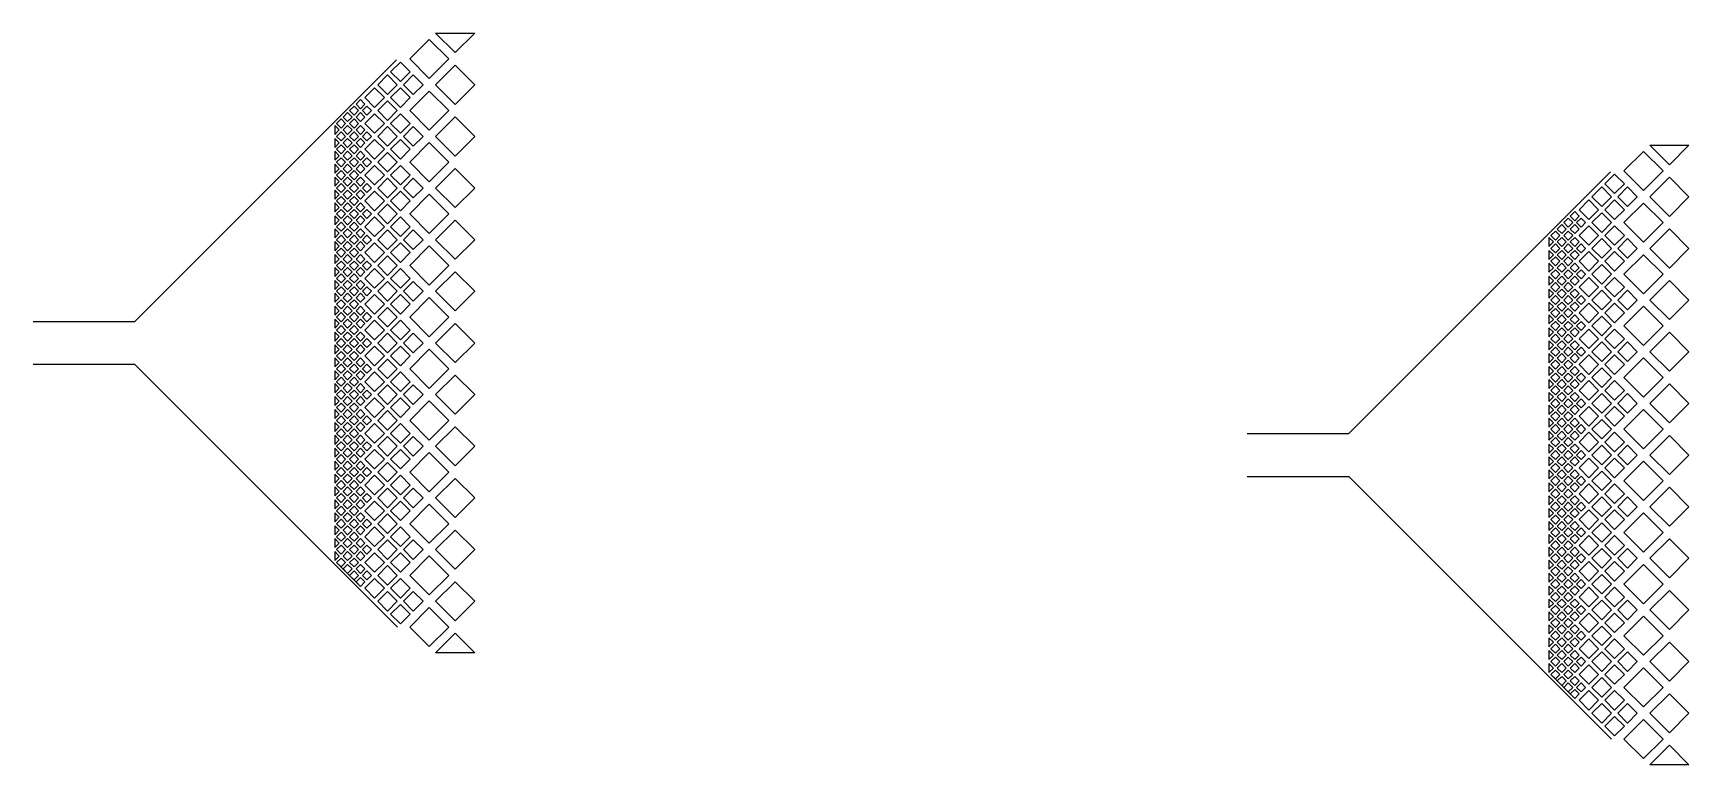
# Model space of a CAD drawing. Header units: inches. Extents: x -17.1 to 32.2, y -20.8 to 20.8.
# Drawn here: x 29.458 to 32.152, y -17.692 to -16.502 of the extents above; entities that cross this region are included whole.
import ezdxf

# ---------------------------------------------------------------- set-up
doc = ezdxf.new("R2010")
doc.units = ezdxf.units.IN
doc.header["$MEASUREMENT"] = 0

msp = doc.modelspace()

# ---------------------------------------------------------------- linework, layer by layer
for p, q in [((29.9908, -17.4021), (29.952, -17.3633)), ((31.9666, -17.5843), (31.9277, -17.5455))]:
    msp.add_line(p, q)
for points in [[(30.1028, -16.576), (30.071, -16.5442), (30.1028, -16.5124), (30.1346, -16.5442)], [(30.1766, -16.5022), (30.1448, -16.534), (30.113, -16.5022)], [(30.0716, -16.5652), (30.0557, -16.5811), (30.0398, -16.5652), (30.0557, -16.5493)], [(30.113, -16.5862), (30.1448, -16.5544), (30.1766, -16.5862), (30.1448, -16.6181)], [(30.0296, -16.6072), (30.0137, -16.6231), (29.9978, -16.6072), (30.0137, -16.5913)], [(30.0347, -16.6021), (30.0188, -16.5862), (30.0347, -16.5703), (30.0506, -16.5862)], [(30.0557, -16.5913), (30.0716, -16.6072), (30.0557, -16.6231), (30.0398, -16.6072)], [(30.0926, -16.5862), (30.0767, -16.6021), (30.0608, -16.5862), (30.0767, -16.5703)], [(30.071, -16.6282), (30.1028, -16.5964), (30.1346, -16.6282), (30.1028, -16.6601)], [(29.9803, -16.6209), (29.973, -16.6282), (29.9803, -16.6356), (29.9876, -16.6282)], [(29.9908, -16.6251), (29.9981, -16.6177), (29.9908, -16.6104), (29.9835, -16.6177)], [(30.0086, -16.6282), (30.0013, -16.6209), (29.994, -16.6282), (30.0013, -16.6356)], [(30.0506, -16.6282), (30.0347, -16.6441), (30.0188, -16.6282), (30.0347, -16.6123)], [(29.9593, -16.6419), (29.952, -16.6492), (29.9593, -16.6566), (29.9666, -16.6492)], [(29.9698, -16.6314), (29.9625, -16.6387), (29.9698, -16.6461), (29.9771, -16.6387)], [(29.9803, -16.6419), (29.973, -16.6492), (29.9803, -16.6566), (29.9876, -16.6492)], [(29.9835, -16.6387), (29.9908, -16.6461), (29.9981, -16.6387), (29.9908, -16.6314)], [(30.0137, -16.6333), (30.0296, -16.6492), (30.0137, -16.6651), (29.9978, -16.6492)], [(30.0557, -16.6333), (30.0716, -16.6492), (30.0557, -16.6651), (30.0398, -16.6492)], [(30.1448, -16.6384), (30.1766, -16.6702), (30.1448, -16.7021), (30.113, -16.6702)], [(29.9561, -16.6597), (29.9488, -16.6524), (29.9488, -16.6671)], [(29.9561, -16.6807), (29.9488, -16.6734), (29.9488, -16.6881)], [(29.9593, -16.6629), (29.952, -16.6702), (29.9593, -16.6776), (29.9666, -16.6702)], [(29.9698, -16.6524), (29.9625, -16.6597), (29.9698, -16.6671), (29.9771, -16.6597)], [(29.9698, -16.6734), (29.9625, -16.6807), (29.9698, -16.6881), (29.9771, -16.6807)], [(29.9803, -16.6629), (29.973, -16.6702), (29.9803, -16.6776), (29.9876, -16.6702)], [(29.9908, -16.6671), (29.9981, -16.6597), (29.9908, -16.6524), (29.9835, -16.6597)], [(29.9835, -16.6807), (29.9908, -16.6881), (29.9981, -16.6807), (29.9908, -16.6734)], [(30.0086, -16.6702), (30.0013, -16.6629), (29.994, -16.6702), (30.0013, -16.6776)], [(30.0137, -16.6753), (30.0296, -16.6912), (30.0137, -16.7071), (29.9978, -16.6912)], [(30.0506, -16.6702), (30.0347, -16.6861), (30.0188, -16.6702), (30.0347, -16.6543)], [(30.0557, -16.6753), (30.0716, -16.6912), (30.0557, -16.7071), (30.0398, -16.6912)], [(30.0926, -16.6702), (30.0767, -16.6861), (30.0608, -16.6702), (30.0767, -16.6543)], [(29.9561, -16.7017), (29.9488, -16.6944), (29.9488, -16.7091)], [(29.9593, -16.6839), (29.952, -16.6912), (29.9593, -16.6986), (29.9666, -16.6912)], [(29.9698, -16.6944), (29.9625, -16.7017), (29.9698, -16.7091), (29.9771, -16.7017)], [(29.9803, -16.6839), (29.973, -16.6912), (29.9803, -16.6986), (29.9876, -16.6912)], [(29.9908, -16.7091), (29.9981, -16.7017), (29.9908, -16.6944), (29.9835, -16.7017)], [(30.0506, -16.7122), (30.0347, -16.7281), (30.0188, -16.7122), (30.0347, -16.6963)], [(30.1028, -16.7441), (30.071, -16.7122), (30.1028, -16.6804), (30.1346, -16.7122)], [(32.0786, -16.7583), (32.0467, -16.7264), (32.0786, -16.6946), (32.1104, -16.7264)], [(32.1524, -16.6844), (32.1206, -16.7163), (32.0887, -16.6844)], [(29.9561, -16.7227), (29.9488, -16.7154), (29.9488, -16.7301)], [(29.9593, -16.7049), (29.952, -16.7122), (29.9593, -16.7196), (29.9666, -16.7122)], [(29.9593, -16.7259), (29.952, -16.7332), (29.9593, -16.7406), (29.9666, -16.7332)], [(29.9698, -16.7154), (29.9625, -16.7227), (29.9698, -16.7301), (29.9771, -16.7227)], [(29.9803, -16.7049), (29.973, -16.7122), (29.9803, -16.7196), (29.9876, -16.7122)], [(29.9803, -16.7259), (29.973, -16.7332), (29.9803, -16.7406), (29.9876, -16.7332)], [(29.9835, -16.7227), (29.9908, -16.7301), (29.9981, -16.7227), (29.9908, -16.7154)], [(30.0086, -16.7122), (30.0013, -16.7049), (29.994, -16.7122), (30.0013, -16.7196)], [(30.0137, -16.7173), (30.0296, -16.7332), (30.0137, -16.7491), (29.9978, -16.7332)], [(30.0557, -16.7173), (30.0716, -16.7332), (30.0557, -16.7491), (30.0398, -16.7332)], [(30.1448, -16.7224), (30.1766, -16.7542), (30.1448, -16.7861), (30.113, -16.7542)], [(32.0474, -16.7474), (32.0315, -16.7633), (32.0156, -16.7474), (32.0315, -16.7315)], [(29.9561, -16.7437), (29.9488, -16.7364), (29.9488, -16.7511)], [(29.9561, -16.7647), (29.9488, -16.7574), (29.9488, -16.7721)], [(29.9593, -16.7469), (29.952, -16.7542), (29.9593, -16.7616), (29.9666, -16.7542)], [(29.9698, -16.7364), (29.9625, -16.7437), (29.9698, -16.7511), (29.9771, -16.7437)], [(29.9698, -16.7574), (29.9625, -16.7647), (29.9698, -16.7721), (29.9771, -16.7647)], [(29.9803, -16.7469), (29.973, -16.7542), (29.9803, -16.7616), (29.9876, -16.7542)], [(29.9908, -16.7511), (29.9981, -16.7437), (29.9908, -16.7364), (29.9835, -16.7437)], [(29.9835, -16.7647), (29.9908, -16.7721), (29.9981, -16.7647), (29.9908, -16.7574)], [(30.0086, -16.7542), (30.0013, -16.7469), (29.994, -16.7542), (30.0013, -16.7616)], [(30.0506, -16.7542), (30.0347, -16.7702), (30.0188, -16.7542), (30.0347, -16.7383)], [(30.0926, -16.7542), (30.0767, -16.7702), (30.0608, -16.7542), (30.0767, -16.7383)], [(32.0105, -16.7843), (31.9946, -16.7684), (32.0105, -16.7525), (32.0264, -16.7684)], [(32.0684, -16.7684), (32.0525, -16.7843), (32.0366, -16.7684), (32.0525, -16.7525)], [(32.0887, -16.7684), (32.1206, -16.7366), (32.1524, -16.7684), (32.1206, -16.8003)], [(29.9561, -16.7857), (29.9488, -16.7784), (29.9488, -16.7931)], [(29.9593, -16.7679), (29.952, -16.7752), (29.9593, -16.7826), (29.9666, -16.7752)], [(29.9698, -16.7784), (29.9625, -16.7857), (29.9698, -16.7931), (29.9771, -16.7857)], [(29.9803, -16.7679), (29.973, -16.7752), (29.9803, -16.7826), (29.9876, -16.7752)], [(29.9908, -16.7931), (29.9981, -16.7857), (29.9908, -16.7784), (29.9835, -16.7857)], [(30.0137, -16.7593), (30.0296, -16.7752), (30.0137, -16.7912), (29.9978, -16.7752)], [(30.0506, -16.7962), (30.0347, -16.8122), (30.0188, -16.7962), (30.0347, -16.7803)], [(30.0557, -16.7593), (30.0716, -16.7752), (30.0557, -16.7912), (30.0398, -16.7752)], [(30.1028, -16.8281), (30.071, -16.7962), (30.1028, -16.7644), (30.1346, -16.7962)], [(32.0054, -16.7894), (31.9895, -16.8053), (31.9736, -16.7894), (31.9895, -16.7735)], [(32.0315, -16.7735), (32.0474, -16.7894), (32.0315, -16.8053), (32.0156, -16.7894)], [(32.0467, -16.8104), (32.0786, -16.7786), (32.1104, -16.8104), (32.0786, -16.8423)], [(29.9561, -16.8067), (29.9488, -16.7994), (29.9488, -16.8141)], [(29.9593, -16.7889), (29.952, -16.7962), (29.9593, -16.8036), (29.9666, -16.7962)], [(29.9593, -16.8099), (29.952, -16.8172), (29.9593, -16.8246), (29.9666, -16.8172)], [(29.9698, -16.7994), (29.9625, -16.8067), (29.9698, -16.8141), (29.9771, -16.8067)], [(29.9803, -16.7889), (29.973, -16.7962), (29.9803, -16.8036), (29.9876, -16.7962)], [(29.9803, -16.8099), (29.973, -16.8172), (29.9803, -16.8246), (29.9876, -16.8172)], [(29.9835, -16.8067), (29.9908, -16.8141), (29.9981, -16.8067), (29.9908, -16.7994)], [(30.0086, -16.7962), (30.0013, -16.7889), (29.994, -16.7962), (30.0013, -16.8036)], [(30.0137, -16.8013), (30.0296, -16.8172), (30.0137, -16.8332), (29.9978, -16.8172)], [(30.0557, -16.8013), (30.0716, -16.8172), (30.0557, -16.8332), (30.0398, -16.8172)], [(30.113, -16.8382), (30.1448, -16.8064), (30.1766, -16.8382), (30.1448, -16.8701)], [(31.9561, -16.8031), (31.9487, -16.8104), (31.9561, -16.8178), (31.9634, -16.8104)], [(31.9666, -16.8073), (31.9739, -16.7999), (31.9666, -16.7926), (31.9592, -16.7999)], [(31.9844, -16.8104), (31.9771, -16.8031), (31.9697, -16.8104), (31.9771, -16.8178)], [(32.0264, -16.8104), (32.0105, -16.8263), (31.9946, -16.8104), (32.0105, -16.7945)], [(29.9561, -16.8277), (29.9488, -16.8204), (29.9488, -16.8351)], [(29.9593, -16.8309), (29.952, -16.8382), (29.9593, -16.8456), (29.9666, -16.8382)], [(29.9698, -16.8204), (29.9625, -16.8277), (29.9698, -16.8351), (29.9771, -16.8277)], [(29.9803, -16.8309), (29.973, -16.8382), (29.9803, -16.8456), (29.9876, -16.8382)], [(29.9908, -16.8351), (29.9981, -16.8277), (29.9908, -16.8204), (29.9835, -16.8277)], [(30.0086, -16.8382), (30.0013, -16.8309), (29.994, -16.8382), (30.0013, -16.8456)], [(30.0506, -16.8382), (30.0347, -16.8542), (30.0188, -16.8382), (30.0347, -16.8223)], [(30.0926, -16.8382), (30.0767, -16.8542), (30.0608, -16.8382), (30.0767, -16.8223)], [(31.9319, -16.8419), (31.9246, -16.8346), (31.9246, -16.8493)], [(31.9351, -16.8241), (31.9277, -16.8314), (31.9351, -16.8388), (31.9424, -16.8314)], [(31.9456, -16.8136), (31.9382, -16.8209), (31.9456, -16.8283), (31.9529, -16.8209)], [(31.9456, -16.8346), (31.9382, -16.8419), (31.9456, -16.8493), (31.9529, -16.8419)], [(31.9561, -16.8241), (31.9487, -16.8314), (31.9561, -16.8388), (31.9634, -16.8314)], [(31.9592, -16.8209), (31.9666, -16.8283), (31.9739, -16.8209), (31.9666, -16.8136)], [(31.9666, -16.8493), (31.9739, -16.8419), (31.9666, -16.8346), (31.9592, -16.8419)], [(31.9895, -16.8155), (32.0054, -16.8314), (31.9895, -16.8474), (31.9736, -16.8314)], [(32.0264, -16.8524), (32.0105, -16.8684), (31.9946, -16.8524), (32.0105, -16.8365)], [(32.0315, -16.8155), (32.0474, -16.8314), (32.0315, -16.8474), (32.0156, -16.8314)], [(32.0684, -16.8524), (32.0525, -16.8684), (32.0366, -16.8524), (32.0525, -16.8365)], [(32.1206, -16.8206), (32.1524, -16.8524), (32.1206, -16.8843), (32.0887, -16.8524)], [(29.9561, -16.8487), (29.9488, -16.8414), (29.9488, -16.8561)], [(29.9561, -16.8697), (29.9488, -16.8624), (29.9488, -16.8771)], [(29.9593, -16.8519), (29.952, -16.8592), (29.9593, -16.8666), (29.9666, -16.8592)], [(29.9698, -16.8414), (29.9625, -16.8487), (29.9698, -16.8561), (29.9771, -16.8487)], [(29.9698, -16.8624), (29.9625, -16.8697), (29.9698, -16.8771), (29.9771, -16.8697)], [(29.9803, -16.8519), (29.973, -16.8592), (29.9803, -16.8666), (29.9876, -16.8592)], [(29.9835, -16.8487), (29.9908, -16.8561), (29.9981, -16.8487), (29.9908, -16.8414)], [(29.9908, -16.8771), (29.9981, -16.8697), (29.9908, -16.8624), (29.9835, -16.8697)], [(30.0137, -16.8433), (30.0296, -16.8592), (30.0137, -16.8752), (29.9978, -16.8592)], [(30.0506, -16.8802), (30.0347, -16.8962), (30.0188, -16.8802), (30.0347, -16.8643)], [(30.0557, -16.8433), (30.0716, -16.8592), (30.0557, -16.8752), (30.0398, -16.8592)], [(30.1028, -16.9121), (30.071, -16.8802), (30.1028, -16.8484), (30.1346, -16.8802)], [(31.9319, -16.8629), (31.9246, -16.8556), (31.9246, -16.8703)], [(31.9351, -16.8451), (31.9277, -16.8524), (31.9351, -16.8598), (31.9424, -16.8524)], [(31.9351, -16.8661), (31.9277, -16.8734), (31.9351, -16.8808), (31.9424, -16.8734)], [(31.9456, -16.8556), (31.9382, -16.8629), (31.9456, -16.8703), (31.9529, -16.8629)], [(31.9561, -16.8451), (31.9487, -16.8524), (31.9561, -16.8598), (31.9634, -16.8524)], [(31.9561, -16.8661), (31.9487, -16.8734), (31.9561, -16.8808), (31.9634, -16.8734)], [(31.9592, -16.8629), (31.9666, -16.8703), (31.9739, -16.8629), (31.9666, -16.8556)], [(31.9844, -16.8524), (31.9771, -16.8451), (31.9697, -16.8524), (31.9771, -16.8598)], [(31.9895, -16.8575), (32.0054, -16.8734), (31.9895, -16.8894), (31.9736, -16.8734)], [(32.0315, -16.8575), (32.0474, -16.8734), (32.0315, -16.8894), (32.0156, -16.8734)], [(32.0786, -16.9263), (32.0467, -16.8944), (32.0786, -16.8626), (32.1104, -16.8944)], [(29.9561, -16.8907), (29.9488, -16.8834), (29.9488, -16.8981)], [(29.9593, -16.8729), (29.952, -16.8802), (29.9593, -16.8876), (29.9666, -16.8802)], [(29.9698, -16.8834), (29.9625, -16.8907), (29.9698, -16.8981), (29.9771, -16.8907)], [(29.9803, -16.8729), (29.973, -16.8802), (29.9803, -16.8876), (29.9876, -16.8802)], [(29.9835, -16.8907), (29.9908, -16.8981), (29.9981, -16.8907), (29.9908, -16.8834)], [(30.0086, -16.8802), (30.0013, -16.8729), (29.994, -16.8802), (30.0013, -16.8876)], [(30.0137, -16.8853), (30.0296, -16.9012), (30.0137, -16.9172), (29.9978, -16.9012)], [(30.0557, -16.8853), (30.0716, -16.9012), (30.0557, -16.9172), (30.0398, -16.9012)], [(30.113, -16.9222), (30.1448, -16.8904), (30.1766, -16.9222), (30.1448, -16.9541)], [(31.9319, -16.8839), (31.9246, -16.8766), (31.9246, -16.8913)], [(31.9351, -16.8871), (31.9277, -16.8944), (31.9351, -16.9018), (31.9424, -16.8944)], [(31.9456, -16.8766), (31.9382, -16.8839), (31.9456, -16.8913), (31.9529, -16.8839)], [(31.9561, -16.8871), (31.9487, -16.8944), (31.9561, -16.9018), (31.9634, -16.8944)], [(31.9666, -16.8913), (31.9739, -16.8839), (31.9666, -16.8766), (31.9592, -16.8839)], [(31.9844, -16.8944), (31.9771, -16.8871), (31.9697, -16.8944), (31.9771, -16.9018)], [(32.0264, -16.8944), (32.0105, -16.9104), (31.9946, -16.8944), (32.0105, -16.8785)], [(29.9561, -16.9117), (29.9488, -16.9044), (29.9488, -16.9191)], [(29.9593, -16.8939), (29.952, -16.9012), (29.9593, -16.9086), (29.9666, -16.9012)], [(29.9593, -16.9149), (29.952, -16.9222), (29.9593, -16.9296), (29.9666, -16.9222)], [(29.9698, -16.9044), (29.9625, -16.9117), (29.9698, -16.9191), (29.9771, -16.9117)], [(29.9803, -16.8939), (29.973, -16.9012), (29.9803, -16.9086), (29.9876, -16.9012)], [(29.9803, -16.9149), (29.973, -16.9222), (29.9803, -16.9296), (29.9876, -16.9222)], [(29.9908, -16.9191), (29.9981, -16.9117), (29.9908, -16.9044), (29.9835, -16.9117)], [(30.0086, -16.9222), (30.0013, -16.9149), (29.994, -16.9222), (30.0013, -16.9296)], [(30.0506, -16.9222), (30.0347, -16.9382), (30.0188, -16.9222), (30.0347, -16.9063)], [(30.0926, -16.9222), (30.0767, -16.9382), (30.0608, -16.9222), (30.0767, -16.9063)], [(31.9319, -16.9049), (31.9246, -16.8976), (31.9246, -16.9123)], [(31.9319, -16.9259), (31.9246, -16.9186), (31.9246, -16.9333)], [(31.9351, -16.9081), (31.9277, -16.9154), (31.9351, -16.9228), (31.9424, -16.9154)], [(31.9456, -16.8976), (31.9382, -16.9049), (31.9456, -16.9123), (31.9529, -16.9049)], [(31.9456, -16.9186), (31.9382, -16.9259), (31.9456, -16.9333), (31.9529, -16.9259)], [(31.9561, -16.9081), (31.9487, -16.9154), (31.9561, -16.9228), (31.9634, -16.9154)], [(31.9592, -16.9049), (31.9666, -16.9123), (31.9739, -16.9049), (31.9666, -16.8976)], [(31.9666, -16.9333), (31.9739, -16.9259), (31.9666, -16.9186), (31.9592, -16.9259)], [(31.9895, -16.8995), (32.0054, -16.9154), (31.9895, -16.9314), (31.9736, -16.9154)], [(32.0315, -16.8995), (32.0474, -16.9154), (32.0315, -16.9314), (32.0156, -16.9154)], [(32.1206, -16.9046), (32.1524, -16.9364), (32.1206, -16.9683), (32.0887, -16.9364)], [(29.9561, -16.9327), (29.9488, -16.9254), (29.9488, -16.9401)], [(29.9561, -16.9538), (29.9488, -16.9464), (29.9488, -16.9611)], [(29.9593, -16.9359), (29.952, -16.9432), (29.9593, -16.9506), (29.9666, -16.9432)], [(29.9698, -16.9254), (29.9625, -16.9327), (29.9698, -16.9401), (29.9771, -16.9327)], [(29.9698, -16.9464), (29.9625, -16.9538), (29.9698, -16.9611), (29.9771, -16.9538)], [(29.9803, -16.9359), (29.973, -16.9432), (29.9803, -16.9506), (29.9876, -16.9432)], [(29.9835, -16.9327), (29.9908, -16.9401), (29.9981, -16.9327), (29.9908, -16.9254)], [(29.9908, -16.9611), (29.9981, -16.9538), (29.9908, -16.9464), (29.9835, -16.9538)], [(30.0137, -16.9273), (30.0296, -16.9432), (30.0137, -16.9592), (29.9978, -16.9432)], [(30.0557, -16.9273), (30.0716, -16.9432), (30.0557, -16.9592), (30.0398, -16.9432)], [(30.1028, -16.9961), (30.071, -16.9643), (30.1028, -16.9324), (30.1346, -16.9643)], [(31.9319, -16.9469), (31.9246, -16.9396), (31.9246, -16.9543)], [(31.9351, -16.9291), (31.9277, -16.9364), (31.9351, -16.9438), (31.9424, -16.9364)], [(31.9456, -16.9396), (31.9382, -16.9469), (31.9456, -16.9543), (31.9529, -16.9469)], [(31.9561, -16.9291), (31.9487, -16.9364), (31.9561, -16.9438), (31.9634, -16.9364)], [(31.9592, -16.9469), (31.9666, -16.9543), (31.9739, -16.9469), (31.9666, -16.9396)], [(31.9844, -16.9364), (31.9771, -16.9291), (31.9697, -16.9364), (31.9771, -16.9438)], [(31.9895, -16.9415), (32.0054, -16.9574), (31.9895, -16.9734), (31.9736, -16.9574)], [(32.0264, -16.9364), (32.0105, -16.9524), (31.9946, -16.9364), (32.0105, -16.9205)], [(32.0315, -16.9415), (32.0474, -16.9574), (32.0315, -16.9734), (32.0156, -16.9574)], [(32.0684, -16.9364), (32.0525, -16.9524), (32.0366, -16.9364), (32.0525, -16.9205)], [(32.0786, -17.0103), (32.0467, -16.9784), (32.0786, -16.9466), (32.1104, -16.9784)], [(29.9561, -16.9748), (29.9488, -16.9674), (29.9488, -16.9821)], [(29.9593, -16.9569), (29.952, -16.9643), (29.9593, -16.9716), (29.9666, -16.9643)], [(29.9698, -16.9674), (29.9625, -16.9748), (29.9698, -16.9821), (29.9771, -16.9748)], [(29.9803, -16.9569), (29.973, -16.9643), (29.9803, -16.9716), (29.9876, -16.9643)], [(29.9835, -16.9748), (29.9908, -16.9821), (29.9981, -16.9748), (29.9908, -16.9674)], [(30.0086, -16.9643), (30.0013, -16.9569), (29.994, -16.9643), (30.0013, -16.9716)], [(30.0137, -16.9693), (30.0296, -16.9853), (30.0137, -17.0012), (29.9978, -16.9853)], [(30.0506, -16.9643), (30.0347, -16.9802), (30.0188, -16.9643), (30.0347, -16.9483)], [(30.0557, -16.9693), (30.0716, -16.9853), (30.0557, -17.0012), (30.0398, -16.9853)], [(31.9319, -16.9679), (31.9246, -16.9606), (31.9246, -16.9753)], [(31.9351, -16.9501), (31.9277, -16.9574), (31.9351, -16.9648), (31.9424, -16.9574)], [(31.9351, -16.9711), (31.9277, -16.9784), (31.9351, -16.9858), (31.9424, -16.9784)], [(31.9456, -16.9606), (31.9382, -16.9679), (31.9456, -16.9753), (31.9529, -16.9679)], [(31.9561, -16.9501), (31.9487, -16.9574), (31.9561, -16.9648), (31.9634, -16.9574)], [(31.9561, -16.9711), (31.9487, -16.9784), (31.9561, -16.9858), (31.9634, -16.9784)], [(31.9666, -16.9753), (31.9739, -16.9679), (31.9666, -16.9606), (31.9592, -16.9679)], [(31.9844, -16.9784), (31.9771, -16.9711), (31.9697, -16.9784), (31.9771, -16.9858)], [(32.0264, -16.9784), (32.0105, -16.9944), (31.9946, -16.9784), (32.0105, -16.9625)], [(29.9561, -16.9958), (29.9488, -16.9884), (29.9488, -17.0031)], [(29.9593, -16.9779), (29.952, -16.9853), (29.9593, -16.9926), (29.9666, -16.9853)], [(29.9593, -16.9989), (29.952, -17.0063), (29.9593, -17.0136), (29.9666, -17.0063)], [(29.9698, -16.9884), (29.9625, -16.9958), (29.9698, -17.0031), (29.9771, -16.9958)], [(29.9803, -16.9779), (29.973, -16.9853), (29.9803, -16.9926), (29.9876, -16.9853)], [(29.9803, -16.9989), (29.973, -17.0063), (29.9803, -17.0136), (29.9876, -17.0063)], [(29.9908, -17.0031), (29.9981, -16.9958), (29.9908, -16.9884), (29.9835, -16.9958)], [(30.0086, -17.0063), (30.0013, -16.9989), (29.994, -17.0063), (30.0013, -17.0136)], [(30.0506, -17.0063), (30.0347, -17.0222), (30.0188, -17.0063), (30.0347, -16.9903)], [(30.0926, -17.0063), (30.0767, -17.0222), (30.0608, -17.0063), (30.0767, -16.9903)], [(30.113, -17.0063), (30.1448, -16.9744), (30.1766, -17.0063), (30.1448, -17.0381)], [(31.9319, -16.9889), (31.9246, -16.9816), (31.9246, -16.9963)], [(31.9351, -16.9921), (31.9277, -16.9994), (31.9351, -17.0068), (31.9424, -16.9994)], [(31.9456, -16.9816), (31.9382, -16.9889), (31.9456, -16.9963), (31.9529, -16.9889)], [(31.9561, -16.9921), (31.9487, -16.9994), (31.9561, -17.0068), (31.9634, -16.9994)], [(31.9592, -16.9889), (31.9666, -16.9963), (31.9739, -16.9889), (31.9666, -16.9816)], [(31.9895, -16.9835), (32.0054, -16.9994), (31.9895, -17.0154), (31.9736, -16.9994)], [(32.0315, -16.9835), (32.0474, -16.9994), (32.0315, -17.0154), (32.0156, -16.9994)], [(32.0887, -17.0205), (32.1206, -16.9886), (32.1524, -17.0205), (32.1206, -17.0523)], [(29.9561, -17.0168), (29.9488, -17.0094), (29.9488, -17.0241)], [(29.9593, -17.0199), (29.952, -17.0273), (29.9593, -17.0346), (29.9666, -17.0273)], [(29.9698, -17.0094), (29.9625, -17.0168), (29.9698, -17.0241), (29.9771, -17.0168)], [(29.9803, -17.0199), (29.973, -17.0273), (29.9803, -17.0346), (29.9876, -17.0273)], [(29.9835, -17.0168), (29.9908, -17.0241), (29.9981, -17.0168), (29.9908, -17.0094)], [(30.0137, -17.0113), (30.0296, -17.0273), (30.0137, -17.0432), (29.9978, -17.0273)], [(30.0557, -17.0113), (30.0716, -17.0273), (30.0557, -17.0432), (30.0398, -17.0273)], [(30.1028, -17.0801), (30.071, -17.0483), (30.1028, -17.0164), (30.1346, -17.0483)], [(31.9319, -17.01), (31.9246, -17.0026), (31.9246, -17.0173)], [(31.9319, -17.031), (31.9246, -17.0236), (31.9246, -17.0383)], [(31.9351, -17.0131), (31.9277, -17.0205), (31.9351, -17.0278), (31.9424, -17.0205)], [(31.9456, -17.0026), (31.9382, -17.01), (31.9456, -17.0173), (31.9529, -17.01)], [(31.9456, -17.0236), (31.9382, -17.031), (31.9456, -17.0383), (31.9529, -17.031)], [(31.9561, -17.0131), (31.9487, -17.0205), (31.9561, -17.0278), (31.9634, -17.0205)], [(31.9666, -17.0173), (31.9739, -17.01), (31.9666, -17.0026), (31.9592, -17.01)], [(31.9592, -17.031), (31.9666, -17.0383), (31.9739, -17.031), (31.9666, -17.0236)], [(31.9844, -17.0205), (31.9771, -17.0131), (31.9697, -17.0205), (31.9771, -17.0278)], [(31.9895, -17.0255), (32.0054, -17.0415), (31.9895, -17.0574), (31.9736, -17.0415)], [(32.0264, -17.0205), (32.0105, -17.0364), (31.9946, -17.0205), (32.0105, -17.0045)], [(32.0315, -17.0255), (32.0474, -17.0415), (32.0315, -17.0574), (32.0156, -17.0415)], [(32.0684, -17.0205), (32.0525, -17.0364), (32.0366, -17.0205), (32.0525, -17.0045)], [(29.9561, -17.0378), (29.9488, -17.0304), (29.9488, -17.0451)], [(29.9561, -17.0588), (29.9488, -17.0514), (29.9488, -17.0661)], [(29.9593, -17.0409), (29.952, -17.0483), (29.9593, -17.0556), (29.9666, -17.0483)], [(29.9698, -17.0304), (29.9625, -17.0378), (29.9698, -17.0451), (29.9771, -17.0378)], [(29.9698, -17.0514), (29.9625, -17.0588), (29.9698, -17.0661), (29.9771, -17.0588)], [(29.9803, -17.0409), (29.973, -17.0483), (29.9803, -17.0556), (29.9876, -17.0483)], [(29.9908, -17.0451), (29.9981, -17.0378), (29.9908, -17.0304), (29.9835, -17.0378)], [(29.9835, -17.0588), (29.9908, -17.0661), (29.9981, -17.0588), (29.9908, -17.0514)], [(30.0086, -17.0483), (30.0013, -17.0409), (29.994, -17.0483), (30.0013, -17.0556)], [(30.0137, -17.0533), (30.0296, -17.0693), (30.0137, -17.0852), (29.9978, -17.0693)], [(30.0506, -17.0483), (30.0347, -17.0642), (30.0188, -17.0483), (30.0347, -17.0323)], [(30.0557, -17.0533), (30.0716, -17.0693), (30.0557, -17.0852), (30.0398, -17.0693)], [(31.9319, -17.052), (31.9246, -17.0446), (31.9246, -17.0593)], [(31.9351, -17.0341), (31.9277, -17.0415), (31.9351, -17.0488), (31.9424, -17.0415)], [(31.9456, -17.0446), (31.9382, -17.052), (31.9456, -17.0593), (31.9529, -17.052)], [(31.9561, -17.0341), (31.9487, -17.0415), (31.9561, -17.0488), (31.9634, -17.0415)], [(31.9666, -17.0593), (31.9739, -17.052), (31.9666, -17.0446), (31.9592, -17.052)], [(32.0264, -17.0625), (32.0105, -17.0784), (31.9946, -17.0625), (32.0105, -17.0465)], [(32.0786, -17.0943), (32.0467, -17.0625), (32.0786, -17.0306), (32.1104, -17.0625)], [(29.9561, -17.0798), (29.9488, -17.0724), (29.9488, -17.0871)], [(29.9593, -17.0619), (29.952, -17.0693), (29.9593, -17.0766), (29.9666, -17.0693)], [(29.9698, -17.0724), (29.9625, -17.0798), (29.9698, -17.0871), (29.9771, -17.0798)], [(29.9803, -17.0619), (29.973, -17.0693), (29.9803, -17.0766), (29.9876, -17.0693)], [(29.9908, -17.0871), (29.9981, -17.0798), (29.9908, -17.0724), (29.9835, -17.0798)], [(30.0506, -17.0903), (30.0347, -17.1062), (30.0188, -17.0903), (30.0347, -17.0743)], [(30.0926, -17.0903), (30.0767, -17.1062), (30.0608, -17.0903), (30.0767, -17.0743)], [(30.1448, -17.0584), (30.1766, -17.0903), (30.1448, -17.1221), (30.113, -17.0903)], [(31.9319, -17.073), (31.9246, -17.0656), (31.9246, -17.0803)], [(31.9351, -17.0551), (31.9277, -17.0625), (31.9351, -17.0698), (31.9424, -17.0625)], [(31.9351, -17.0761), (31.9277, -17.0835), (31.9351, -17.0908), (31.9424, -17.0835)], [(31.9456, -17.0656), (31.9382, -17.073), (31.9456, -17.0803), (31.9529, -17.073)], [(31.9561, -17.0551), (31.9487, -17.0625), (31.9561, -17.0698), (31.9634, -17.0625)], [(31.9561, -17.0761), (31.9487, -17.0835), (31.9561, -17.0908), (31.9634, -17.0835)], [(31.9592, -17.073), (31.9666, -17.0803), (31.9739, -17.073), (31.9666, -17.0656)], [(31.9844, -17.0625), (31.9771, -17.0551), (31.9697, -17.0625), (31.9771, -17.0698)], [(31.9895, -17.0675), (32.0054, -17.0835), (31.9895, -17.0994), (31.9736, -17.0835)], [(32.0315, -17.0675), (32.0474, -17.0835), (32.0315, -17.0994), (32.0156, -17.0835)], [(32.0887, -17.1045), (32.1206, -17.0726), (32.1524, -17.1045), (32.1206, -17.1363)], [(29.9561, -17.1008), (29.9488, -17.0934), (29.9488, -17.1081)], [(29.9593, -17.0829), (29.952, -17.0903), (29.9593, -17.0976), (29.9666, -17.0903)], [(29.9593, -17.1039), (29.952, -17.1113), (29.9593, -17.1186), (29.9666, -17.1113)], [(29.9698, -17.0934), (29.9625, -17.1008), (29.9698, -17.1081), (29.9771, -17.1008)], [(29.9803, -17.0829), (29.973, -17.0903), (29.9803, -17.0976), (29.9876, -17.0903)], [(29.9803, -17.1039), (29.973, -17.1113), (29.9803, -17.1186), (29.9876, -17.1113)], [(29.9835, -17.1008), (29.9908, -17.1081), (29.9981, -17.1008), (29.9908, -17.0934)], [(30.0086, -17.0903), (30.0013, -17.0829), (29.994, -17.0903), (30.0013, -17.0976)], [(30.0296, -17.1113), (30.0137, -17.1272), (29.9978, -17.1113), (30.0137, -17.0953)], [(30.0557, -17.0953), (30.0716, -17.1113), (30.0557, -17.1272), (30.0398, -17.1113)], [(30.071, -17.1323), (30.1028, -17.1004), (30.1346, -17.1323), (30.1028, -17.1641)], [(31.9319, -17.094), (31.9246, -17.0866), (31.9246, -17.1013)], [(31.9319, -17.115), (31.9246, -17.1076), (31.9246, -17.1223)], [(31.9351, -17.0971), (31.9277, -17.1045), (31.9351, -17.1118), (31.9424, -17.1045)], [(31.9456, -17.0866), (31.9382, -17.094), (31.9456, -17.1013), (31.9529, -17.094)], [(31.9456, -17.1076), (31.9382, -17.115), (31.9456, -17.1223), (31.9529, -17.115)], [(31.9561, -17.0971), (31.9487, -17.1045), (31.9561, -17.1118), (31.9634, -17.1045)], [(31.9666, -17.1013), (31.9739, -17.094), (31.9666, -17.0866), (31.9592, -17.094)], [(31.9592, -17.115), (31.9666, -17.1223), (31.9739, -17.115), (31.9666, -17.1076)], [(31.9844, -17.1045), (31.9771, -17.0971), (31.9697, -17.1045), (31.9771, -17.1118)], [(32.0264, -17.1045), (32.0105, -17.1204), (31.9946, -17.1045), (32.0105, -17.0885)], [(32.0684, -17.1045), (32.0525, -17.1204), (32.0366, -17.1045), (32.0525, -17.0885)], [(29.9561, -17.1218), (29.9488, -17.1144), (29.9488, -17.1291)], [(29.9561, -17.1428), (29.9488, -17.1354), (29.9488, -17.1501)], [(29.9593, -17.1249), (29.952, -17.1323), (29.9593, -17.1396), (29.9666, -17.1323)], [(29.9698, -17.1144), (29.9625, -17.1218), (29.9698, -17.1291), (29.9771, -17.1218)], [(29.9698, -17.1354), (29.9625, -17.1428), (29.9698, -17.1501), (29.9771, -17.1428)], [(29.9803, -17.1249), (29.973, -17.1323), (29.9803, -17.1396), (29.9876, -17.1323)], [(29.9908, -17.1291), (29.9981, -17.1218), (29.9908, -17.1144), (29.9835, -17.1218)], [(29.9835, -17.1428), (29.9908, -17.1501), (29.9981, -17.1428), (29.9908, -17.1354)], [(30.0086, -17.1323), (30.0013, -17.1249), (29.994, -17.1323), (30.0013, -17.1396)], [(30.0506, -17.1323), (30.0347, -17.1482), (30.0188, -17.1323), (30.0347, -17.1163)], [(31.9319, -17.136), (31.9246, -17.1286), (31.9246, -17.1433)], [(31.9351, -17.1181), (31.9277, -17.1255), (31.9351, -17.1328), (31.9424, -17.1255)], [(31.9456, -17.1286), (31.9382, -17.136), (31.9456, -17.1433), (31.9529, -17.136)], [(31.9561, -17.1181), (31.9487, -17.1255), (31.9561, -17.1328), (31.9634, -17.1255)], [(31.9666, -17.1433), (31.9739, -17.136), (31.9666, -17.1286), (31.9592, -17.136)], [(31.9895, -17.1095), (32.0054, -17.1255), (31.9895, -17.1414), (31.9736, -17.1255)], [(32.0264, -17.1465), (32.0105, -17.1624), (31.9946, -17.1465), (32.0105, -17.1305)], [(32.0315, -17.1095), (32.0474, -17.1255), (32.0315, -17.1414), (32.0156, -17.1255)], [(32.0786, -17.1783), (32.0467, -17.1465), (32.0786, -17.1146), (32.1104, -17.1465)], [(29.9561, -17.1638), (29.9488, -17.1564), (29.9488, -17.1711)], [(29.9593, -17.1459), (29.952, -17.1533), (29.9593, -17.1606), (29.9666, -17.1533)], [(29.9698, -17.1564), (29.9625, -17.1638), (29.9698, -17.1711), (29.9771, -17.1638)], [(29.9803, -17.1459), (29.973, -17.1533), (29.9803, -17.1606), (29.9876, -17.1533)], [(29.9908, -17.1711), (29.9981, -17.1638), (29.9908, -17.1564), (29.9835, -17.1638)], [(30.0296, -17.1533), (30.0137, -17.1692), (29.9978, -17.1533), (30.0137, -17.1374)], [(30.0506, -17.1743), (30.0347, -17.1902), (30.0188, -17.1743), (30.0347, -17.1584)], [(30.0557, -17.1374), (30.0716, -17.1533), (30.0557, -17.1692), (30.0398, -17.1533)], [(30.0926, -17.1743), (30.0767, -17.1902), (30.0608, -17.1743), (30.0767, -17.1584)], [(30.113, -17.1743), (30.1448, -17.1424), (30.1766, -17.1743), (30.1448, -17.2061)], [(31.9319, -17.157), (31.9246, -17.1496), (31.9246, -17.1643)], [(31.9351, -17.1391), (31.9277, -17.1465), (31.9351, -17.1538), (31.9424, -17.1465)], [(31.9351, -17.1601), (31.9277, -17.1675), (31.9351, -17.1748), (31.9424, -17.1675)], [(31.9456, -17.1496), (31.9382, -17.157), (31.9456, -17.1643), (31.9529, -17.157)], [(31.9561, -17.1391), (31.9487, -17.1465), (31.9561, -17.1538), (31.9634, -17.1465)], [(31.9561, -17.1601), (31.9487, -17.1675), (31.9561, -17.1748), (31.9634, -17.1675)], [(31.9592, -17.157), (31.9666, -17.1643), (31.9739, -17.157), (31.9666, -17.1496)], [(31.9844, -17.1465), (31.9771, -17.1391), (31.9697, -17.1465), (31.9771, -17.1538)], [(31.9895, -17.1515), (32.0054, -17.1675), (31.9895, -17.1834), (31.9736, -17.1675)], [(32.0315, -17.1515), (32.0474, -17.1675), (32.0315, -17.1834), (32.0156, -17.1675)], [(32.0887, -17.1885), (32.1206, -17.1566), (32.1524, -17.1885), (32.1206, -17.2203)], [(29.9561, -17.1848), (29.9488, -17.1774), (29.9488, -17.1921)], [(29.9593, -17.1669), (29.952, -17.1743), (29.9593, -17.1816), (29.9666, -17.1743)], [(29.9593, -17.1879), (29.952, -17.1953), (29.9593, -17.2026), (29.9666, -17.1953)], [(29.9698, -17.1774), (29.9625, -17.1848), (29.9698, -17.1921), (29.9771, -17.1848)], [(29.9803, -17.1669), (29.973, -17.1743), (29.9803, -17.1816), (29.9876, -17.1743)], [(29.9803, -17.1879), (29.973, -17.1953), (29.9803, -17.2026), (29.9876, -17.1953)], [(29.9835, -17.1848), (29.9908, -17.1921), (29.9981, -17.1848), (29.9908, -17.1774)], [(30.0086, -17.1743), (30.0013, -17.1669), (29.994, -17.1743), (30.0013, -17.1816)], [(30.0137, -17.1794), (30.0296, -17.1953), (30.0137, -17.2112), (29.9978, -17.1953)], [(30.0557, -17.1794), (30.0716, -17.1953), (30.0557, -17.2112), (30.0398, -17.1953)], [(30.1028, -17.2481), (30.071, -17.2163), (30.1028, -17.1844), (30.1346, -17.2163)], [(31.9319, -17.178), (31.9246, -17.1706), (31.9246, -17.1853)], [(31.9351, -17.1811), (31.9277, -17.1885), (31.9351, -17.1958), (31.9424, -17.1885)], [(31.9456, -17.1706), (31.9382, -17.178), (31.9456, -17.1853), (31.9529, -17.178)], [(31.9561, -17.1811), (31.9487, -17.1885), (31.9561, -17.1958), (31.9634, -17.1885)], [(31.9666, -17.1853), (31.9739, -17.178), (31.9666, -17.1706), (31.9592, -17.178)], [(31.9844, -17.1885), (31.9771, -17.1811), (31.9697, -17.1885), (31.9771, -17.1958)], [(32.0264, -17.1885), (32.0105, -17.2044), (31.9946, -17.1885), (32.0105, -17.1725)], [(32.0684, -17.1885), (32.0525, -17.2044), (32.0366, -17.1885), (32.0525, -17.1725)], [(29.9561, -17.2058), (29.9488, -17.1984), (29.9488, -17.2131)], [(29.9593, -17.2089), (29.952, -17.2163), (29.9593, -17.2236), (29.9666, -17.2163)], [(29.9698, -17.1984), (29.9625, -17.2058), (29.9698, -17.2131), (29.9771, -17.2058)], [(29.9803, -17.2089), (29.973, -17.2163), (29.9803, -17.2236), (29.9876, -17.2163)], [(29.9908, -17.2131), (29.9981, -17.2058), (29.9908, -17.1984), (29.9835, -17.2058)], [(30.0086, -17.2163), (30.0013, -17.2089), (29.994, -17.2163), (30.0013, -17.2236)], [(30.0506, -17.2163), (30.0347, -17.2322), (30.0188, -17.2163), (30.0347, -17.2004)], [(31.9319, -17.199), (31.9246, -17.1916), (31.9246, -17.2063)], [(31.9319, -17.22), (31.9246, -17.2126), (31.9246, -17.2273)], [(31.9351, -17.2021), (31.9277, -17.2095), (31.9351, -17.2168), (31.9424, -17.2095)], [(31.9456, -17.1916), (31.9382, -17.199), (31.9456, -17.2063), (31.9529, -17.199)], [(31.9456, -17.2126), (31.9382, -17.22), (31.9456, -17.2273), (31.9529, -17.22)], [(31.9561, -17.2021), (31.9487, -17.2095), (31.9561, -17.2168), (31.9634, -17.2095)], [(31.9592, -17.199), (31.9666, -17.2063), (31.9739, -17.199), (31.9666, -17.1916)], [(31.9666, -17.2273), (31.9739, -17.22), (31.9666, -17.2126), (31.9592, -17.22)], [(31.9895, -17.1936), (32.0054, -17.2095), (31.9895, -17.2254), (31.9736, -17.2095)], [(32.0264, -17.2305), (32.0105, -17.2464), (31.9946, -17.2305), (32.0105, -17.2146)], [(32.0315, -17.1936), (32.0474, -17.2095), (32.0315, -17.2254), (32.0156, -17.2095)], [(32.0786, -17.2623), (32.0467, -17.2305), (32.0786, -17.1986), (32.1104, -17.2305)], [(29.9561, -17.2268), (29.9488, -17.2194), (29.9488, -17.2341)], [(29.9561, -17.2478), (29.9488, -17.2404), (29.9488, -17.2551)], [(29.9593, -17.2299), (29.952, -17.2373), (29.9593, -17.2446), (29.9666, -17.2373)], [(29.9698, -17.2194), (29.9625, -17.2268), (29.9698, -17.2341), (29.9771, -17.2268)], [(29.9698, -17.2404), (29.9625, -17.2478), (29.9698, -17.2551), (29.9771, -17.2478)], [(29.9803, -17.2299), (29.973, -17.2373), (29.9803, -17.2446), (29.9876, -17.2373)], [(29.9835, -17.2268), (29.9908, -17.2341), (29.9981, -17.2268), (29.9908, -17.2194)], [(29.9908, -17.2551), (29.9981, -17.2478), (29.9908, -17.2404), (29.9835, -17.2478)], [(30.0137, -17.2214), (30.0296, -17.2373), (30.0137, -17.2532), (29.9978, -17.2373)], [(30.0506, -17.2583), (30.0347, -17.2742), (30.0188, -17.2583), (30.0347, -17.2424)], [(30.0557, -17.2214), (30.0716, -17.2373), (30.0557, -17.2532), (30.0398, -17.2373)], [(30.0926, -17.2583), (30.0767, -17.2742), (30.0608, -17.2583), (30.0767, -17.2424)], [(30.113, -17.2583), (30.1448, -17.2264), (30.1766, -17.2583), (30.1448, -17.2901)], [(31.9319, -17.241), (31.9246, -17.2336), (31.9246, -17.2483)], [(31.9351, -17.2231), (31.9277, -17.2305), (31.9351, -17.2378), (31.9424, -17.2305)], [(31.9456, -17.2336), (31.9382, -17.241), (31.9456, -17.2483), (31.9529, -17.241)], [(31.9561, -17.2231), (31.9487, -17.2305), (31.9561, -17.2378), (31.9634, -17.2305)], [(31.9592, -17.241), (31.9666, -17.2483), (31.9739, -17.241), (31.9666, -17.2336)], [(31.9844, -17.2305), (31.9771, -17.2231), (31.9697, -17.2305), (31.9771, -17.2378)], [(31.9895, -17.2356), (32.0054, -17.2515), (31.9895, -17.2674), (31.9736, -17.2515)], [(32.0315, -17.2356), (32.0474, -17.2515), (32.0315, -17.2674), (32.0156, -17.2515)], [(32.1206, -17.2406), (32.1524, -17.2725), (32.1206, -17.3043), (32.0887, -17.2725)], [(29.9561, -17.2688), (29.9488, -17.2614), (29.9488, -17.2761)], [(29.9593, -17.2509), (29.952, -17.2583), (29.9593, -17.2656), (29.9666, -17.2583)], [(29.9698, -17.2614), (29.9625, -17.2688), (29.9698, -17.2761), (29.9771, -17.2688)], [(29.9803, -17.2509), (29.973, -17.2583), (29.9803, -17.2656), (29.9876, -17.2583)], [(29.9835, -17.2688), (29.9908, -17.2761), (29.9981, -17.2688), (29.9908, -17.2614)], [(30.0086, -17.2583), (30.0013, -17.2509), (29.994, -17.2583), (30.0013, -17.2656)], [(30.0137, -17.2634), (30.0296, -17.2793), (30.0137, -17.2952), (29.9978, -17.2793)], [(30.0557, -17.2634), (30.0716, -17.2793), (30.0557, -17.2952), (30.0398, -17.2793)], [(30.1028, -17.3321), (30.071, -17.3003), (30.1028, -17.2684), (30.1346, -17.3003)], [(31.9319, -17.262), (31.9246, -17.2546), (31.9246, -17.2693)], [(31.9351, -17.2441), (31.9277, -17.2515), (31.9351, -17.2588), (31.9424, -17.2515)], [(31.9351, -17.2651), (31.9277, -17.2725), (31.9351, -17.2798), (31.9424, -17.2725)], [(31.9456, -17.2546), (31.9382, -17.262), (31.9456, -17.2693), (31.9529, -17.262)], [(31.9561, -17.2441), (31.9487, -17.2515), (31.9561, -17.2588), (31.9634, -17.2515)], [(31.9561, -17.2651), (31.9487, -17.2725), (31.9561, -17.2798), (31.9634, -17.2725)], [(31.9666, -17.2693), (31.9739, -17.262), (31.9666, -17.2546), (31.9592, -17.262)], [(31.9844, -17.2725), (31.9771, -17.2651), (31.9697, -17.2725), (31.9771, -17.2798)], [(32.0264, -17.2725), (32.0105, -17.2884), (31.9946, -17.2725), (32.0105, -17.2566)], [(32.0684, -17.2725), (32.0525, -17.2884), (32.0366, -17.2725), (32.0525, -17.2566)], [(29.9561, -17.2898), (29.9488, -17.2824), (29.9488, -17.2971)], [(29.9593, -17.2719), (29.952, -17.2793), (29.9593, -17.2866), (29.9666, -17.2793)], [(29.9593, -17.2929), (29.952, -17.3003), (29.9593, -17.3076), (29.9666, -17.3003)], [(29.9698, -17.2824), (29.9625, -17.2898), (29.9698, -17.2971), (29.9771, -17.2898)], [(29.9803, -17.2719), (29.973, -17.2793), (29.9803, -17.2866), (29.9876, -17.2793)], [(29.9803, -17.2929), (29.973, -17.3003), (29.9803, -17.3076), (29.9876, -17.3003)], [(29.9908, -17.2971), (29.9981, -17.2898), (29.9908, -17.2824), (29.9835, -17.2898)], [(30.0086, -17.3003), (30.0013, -17.2929), (29.994, -17.3003), (30.0013, -17.3076)], [(30.0506, -17.3003), (30.0347, -17.3162), (30.0188, -17.3003), (30.0347, -17.2844)], [(31.9319, -17.283), (31.9246, -17.2756), (31.9246, -17.2903)], [(31.9319, -17.304), (31.9246, -17.2966), (31.9246, -17.3113)], [(31.9351, -17.2861), (31.9277, -17.2935), (31.9351, -17.3008), (31.9424, -17.2935)], [(31.9456, -17.2756), (31.9382, -17.283), (31.9456, -17.2903), (31.9529, -17.283)], [(31.9456, -17.2966), (31.9382, -17.304), (31.9456, -17.3113), (31.9529, -17.304)], [(31.9561, -17.2861), (31.9487, -17.2935), (31.9561, -17.3008), (31.9634, -17.2935)], [(31.9592, -17.283), (31.9666, -17.2903), (31.9739, -17.283), (31.9666, -17.2756)], [(31.9666, -17.3113), (31.9739, -17.304), (31.9666, -17.2966), (31.9592, -17.304)], [(32.0054, -17.2935), (31.9895, -17.3094), (31.9736, -17.2935), (31.9895, -17.2776)], [(32.0315, -17.2776), (32.0474, -17.2935), (32.0315, -17.3094), (32.0156, -17.2935)], [(32.0467, -17.3145), (32.0786, -17.2826), (32.1104, -17.3145), (32.0786, -17.3463)], [(29.9561, -17.3108), (29.9488, -17.3034), (29.9488, -17.3181)], [(29.9593, -17.314), (29.952, -17.3213), (29.9593, -17.3286), (29.9666, -17.3213)], [(29.9698, -17.3034), (29.9625, -17.3108), (29.9698, -17.3181), (29.9771, -17.3108)], [(29.9803, -17.314), (29.973, -17.3213), (29.9803, -17.3286), (29.9876, -17.3213)], [(29.9835, -17.3108), (29.9908, -17.3181), (29.9981, -17.3108), (29.9908, -17.3034)], [(30.0137, -17.3054), (30.0296, -17.3213), (30.0137, -17.3372), (29.9978, -17.3213)], [(30.0557, -17.3054), (30.0716, -17.3213), (30.0557, -17.3372), (30.0398, -17.3213)], [(30.113, -17.3423), (30.1448, -17.3105), (30.1766, -17.3423), (30.1448, -17.3741)], [(31.9319, -17.325), (31.9246, -17.3176), (31.9246, -17.3323)], [(31.9351, -17.3071), (31.9277, -17.3145), (31.9351, -17.3218), (31.9424, -17.3145)], [(31.9456, -17.3176), (31.9382, -17.325), (31.9456, -17.3323), (31.9529, -17.325)], [(31.9561, -17.3071), (31.9487, -17.3145), (31.9561, -17.3218), (31.9634, -17.3145)], [(31.9592, -17.325), (31.9666, -17.3323), (31.9739, -17.325), (31.9666, -17.3176)], [(31.9844, -17.3145), (31.9771, -17.3071), (31.9697, -17.3145), (31.9771, -17.3218)], [(32.0054, -17.3355), (31.9895, -17.3514), (31.9736, -17.3355), (31.9895, -17.3196)], [(32.0264, -17.3145), (32.0105, -17.3304), (31.9946, -17.3145), (32.0105, -17.2986)], [(32.0315, -17.3196), (32.0474, -17.3355), (32.0315, -17.3514), (32.0156, -17.3355)], [(29.9561, -17.3318), (29.9488, -17.3245), (29.9488, -17.3391)], [(29.9561, -17.3528), (29.9488, -17.3455), (29.9488, -17.3601)], [(29.9593, -17.335), (29.952, -17.3423), (29.9593, -17.3496), (29.9666, -17.3423)], [(29.9698, -17.3245), (29.9625, -17.3318), (29.9698, -17.3391), (29.9771, -17.3318)], [(29.9698, -17.3455), (29.9625, -17.3528), (29.9698, -17.3601), (29.9771, -17.3528)], [(29.9803, -17.335), (29.973, -17.3423), (29.9803, -17.3496), (29.9876, -17.3423)], [(29.9908, -17.3391), (29.9981, -17.3318), (29.9908, -17.3245), (29.9835, -17.3318)], [(29.9835, -17.3528), (29.9908, -17.3601), (29.9981, -17.3528), (29.9908, -17.3455)], [(30.0086, -17.3423), (30.0013, -17.335), (29.994, -17.3423), (30.0013, -17.3496)], [(30.0137, -17.3474), (30.0296, -17.3633), (30.0137, -17.3792), (29.9978, -17.3633)], [(30.0506, -17.3423), (30.0347, -17.3582), (30.0188, -17.3423), (30.0347, -17.3264)], [(30.0557, -17.3474), (30.0716, -17.3633), (30.0557, -17.3792), (30.0398, -17.3633)], [(30.0926, -17.3423), (30.0767, -17.3582), (30.0608, -17.3423), (30.0767, -17.3264)], [(31.9319, -17.346), (31.9246, -17.3386), (31.9246, -17.3533)], [(31.9351, -17.3281), (31.9277, -17.3355), (31.9351, -17.3428), (31.9424, -17.3355)], [(31.9351, -17.3491), (31.9277, -17.3565), (31.9351, -17.3638), (31.9424, -17.3565)], [(31.9456, -17.3386), (31.9382, -17.346), (31.9456, -17.3533), (31.9529, -17.346)], [(31.9561, -17.3281), (31.9487, -17.3355), (31.9561, -17.3428), (31.9634, -17.3355)], [(31.9561, -17.3491), (31.9487, -17.3565), (31.9561, -17.3638), (31.9634, -17.3565)], [(31.9666, -17.3533), (31.9739, -17.346), (31.9666, -17.3386), (31.9592, -17.346)], [(31.9844, -17.3565), (31.9771, -17.3491), (31.9697, -17.3565), (31.9771, -17.3638)], [(32.0264, -17.3565), (32.0105, -17.3724), (31.9946, -17.3565), (32.0105, -17.3406)], [(32.0684, -17.3565), (32.0525, -17.3724), (32.0366, -17.3565), (32.0525, -17.3406)], [(32.0887, -17.3565), (32.1206, -17.3246), (32.1524, -17.3565), (32.1206, -17.3883)], [(29.9593, -17.356), (29.952, -17.3633), (29.9593, -17.3706), (29.9666, -17.3633)], [(29.9698, -17.3665), (29.9625, -17.3738), (29.9698, -17.3811), (29.9771, -17.3738)], [(29.9803, -17.356), (29.973, -17.3633), (29.9803, -17.3706), (29.9876, -17.3633)], [(29.9803, -17.377), (29.973, -17.3843), (29.9803, -17.3916), (29.9876, -17.3843)], [(29.9908, -17.3811), (29.9981, -17.3738), (29.9908, -17.3665), (29.9835, -17.3738)], [(30.0086, -17.3843), (30.0013, -17.377), (29.994, -17.3843), (30.0013, -17.3916)], [(30.0506, -17.3843), (30.0347, -17.4002), (30.0188, -17.3843), (30.0347, -17.3684)], [(30.1028, -17.4161), (30.071, -17.3843), (30.1028, -17.3525), (30.1346, -17.3843)], [(31.9319, -17.367), (31.9246, -17.3596), (31.9246, -17.3743)], [(31.9351, -17.3701), (31.9277, -17.3775), (31.9351, -17.3848), (31.9424, -17.3775)], [(31.9456, -17.3596), (31.9382, -17.367), (31.9456, -17.3743), (31.9529, -17.367)], [(31.9561, -17.3701), (31.9487, -17.3775), (31.9561, -17.3848), (31.9634, -17.3775)], [(31.9592, -17.367), (31.9666, -17.3743), (31.9739, -17.367), (31.9666, -17.3596)], [(31.9895, -17.3616), (32.0054, -17.3775), (31.9895, -17.3934), (31.9736, -17.3775)], [(32.0315, -17.3616), (32.0474, -17.3775), (32.0315, -17.3934), (32.0156, -17.3775)], [(32.0786, -17.4303), (32.0467, -17.3985), (32.0786, -17.3666), (32.1104, -17.3985)], [(29.9835, -17.3948), (29.9908, -17.4021), (29.9981, -17.3948), (29.9908, -17.3875)], [(30.0137, -17.3894), (30.0296, -17.4053), (30.0137, -17.4212), (29.9978, -17.4053)], [(30.0557, -17.3894), (30.0716, -17.4053), (30.0557, -17.4212), (30.0398, -17.4053)], [(30.1448, -17.3945), (30.1766, -17.4263), (30.1448, -17.4581), (30.113, -17.4263)], [(31.9319, -17.388), (31.9246, -17.3807), (31.9246, -17.3953)], [(31.9319, -17.409), (31.9246, -17.4017), (31.9246, -17.4163)], [(31.9351, -17.3912), (31.9277, -17.3985), (31.9351, -17.4058), (31.9424, -17.3985)], [(31.9456, -17.3807), (31.9382, -17.388), (31.9456, -17.3953), (31.9529, -17.388)], [(31.9456, -17.4017), (31.9382, -17.409), (31.9456, -17.4163), (31.9529, -17.409)], [(31.9561, -17.3912), (31.9487, -17.3985), (31.9561, -17.4058), (31.9634, -17.3985)], [(31.9666, -17.3953), (31.9739, -17.388), (31.9666, -17.3807), (31.9592, -17.388)], [(31.9592, -17.409), (31.9666, -17.4163), (31.9739, -17.409), (31.9666, -17.4017)], [(31.9844, -17.3985), (31.9771, -17.3912), (31.9697, -17.3985), (31.9771, -17.4058)], [(31.9895, -17.4036), (32.0054, -17.4195), (31.9895, -17.4354), (31.9736, -17.4195)], [(32.0264, -17.3985), (32.0105, -17.4144), (31.9946, -17.3985), (32.0105, -17.3826)], [(32.0315, -17.4036), (32.0474, -17.4195), (32.0315, -17.4354), (32.0156, -17.4195)], [(30.0506, -17.4263), (30.0347, -17.4422), (30.0188, -17.4263), (30.0347, -17.4104)], [(30.0557, -17.4314), (30.0716, -17.4473), (30.0557, -17.4632), (30.0398, -17.4473)], [(30.0926, -17.4263), (30.0767, -17.4422), (30.0608, -17.4263), (30.0767, -17.4104)], [(31.9319, -17.43), (31.9246, -17.4227), (31.9246, -17.4373)], [(31.9351, -17.4122), (31.9277, -17.4195), (31.9351, -17.4268), (31.9424, -17.4195)], [(31.9456, -17.4227), (31.9382, -17.43), (31.9456, -17.4373), (31.9529, -17.43)], [(31.9561, -17.4122), (31.9487, -17.4195), (31.9561, -17.4268), (31.9634, -17.4195)], [(31.9666, -17.4373), (31.9739, -17.43), (31.9666, -17.4227), (31.9592, -17.43)], [(32.0264, -17.4405), (32.0105, -17.4564), (31.9946, -17.4405), (32.0105, -17.4246)], [(32.0684, -17.4405), (32.0525, -17.4564), (32.0366, -17.4405), (32.0525, -17.4246)], [(32.0887, -17.4405), (32.1206, -17.4087), (32.1524, -17.4405), (32.1206, -17.4723)], [(30.071, -17.4683), (30.1028, -17.4365), (30.1346, -17.4683), (30.1028, -17.5001)], [(31.9319, -17.451), (31.9246, -17.4437), (31.9246, -17.4583)], [(31.9351, -17.4332), (31.9277, -17.4405), (31.9351, -17.4478), (31.9424, -17.4405)], [(31.9351, -17.4542), (31.9277, -17.4615), (31.9351, -17.4688), (31.9424, -17.4615)], [(31.9456, -17.4437), (31.9382, -17.451), (31.9456, -17.4583), (31.9529, -17.451)], [(31.9561, -17.4332), (31.9487, -17.4405), (31.9561, -17.4478), (31.9634, -17.4405)], [(31.9561, -17.4542), (31.9487, -17.4615), (31.9561, -17.4688), (31.9634, -17.4615)], [(31.9592, -17.451), (31.9666, -17.4583), (31.9739, -17.451), (31.9666, -17.4437)], [(31.9844, -17.4405), (31.9771, -17.4332), (31.9697, -17.4405), (31.9771, -17.4478)], [(31.9895, -17.4456), (32.0054, -17.4615), (31.9895, -17.4774), (31.9736, -17.4615)], [(32.0315, -17.4456), (32.0474, -17.4615), (32.0315, -17.4774), (32.0156, -17.4615)], [(32.0786, -17.5143), (32.0467, -17.4825), (32.0786, -17.4507), (32.1104, -17.4825)], [(30.1448, -17.4785), (30.1766, -17.5103), (30.113, -17.5103)], [(31.9319, -17.472), (31.9246, -17.4647), (31.9246, -17.4793)], [(31.9319, -17.493), (31.9246, -17.4857), (31.9246, -17.5003)], [(31.9351, -17.4752), (31.9277, -17.4825), (31.9351, -17.4898), (31.9424, -17.4825)], [(31.9456, -17.4647), (31.9382, -17.472), (31.9456, -17.4793), (31.9529, -17.472)], [(31.9456, -17.4857), (31.9382, -17.493), (31.9456, -17.5003), (31.9529, -17.493)], [(31.9561, -17.4752), (31.9487, -17.4825), (31.9561, -17.4898), (31.9634, -17.4825)], [(31.9666, -17.4793), (31.9739, -17.472), (31.9666, -17.4647), (31.9592, -17.472)], [(31.9592, -17.493), (31.9666, -17.5003), (31.9739, -17.493), (31.9666, -17.4857)], [(31.9844, -17.4825), (31.9771, -17.4752), (31.9697, -17.4825), (31.9771, -17.4898)], [(32.0264, -17.4825), (32.0105, -17.4984), (31.9946, -17.4825), (32.0105, -17.4666)], [(31.9319, -17.514), (31.9246, -17.5067), (31.9246, -17.5213)], [(31.9351, -17.4962), (31.9277, -17.5035), (31.9351, -17.5108), (31.9424, -17.5035)], [(31.9456, -17.5067), (31.9382, -17.514), (31.9456, -17.5213), (31.9529, -17.514)], [(31.9561, -17.4962), (31.9487, -17.5035), (31.9561, -17.5108), (31.9634, -17.5035)], [(31.9666, -17.5213), (31.9739, -17.514), (31.9666, -17.5067), (31.9592, -17.514)], [(31.9895, -17.4876), (32.0054, -17.5035), (31.9895, -17.5194), (31.9736, -17.5035)], [(32.0264, -17.5245), (32.0105, -17.5404), (31.9946, -17.5245), (32.0105, -17.5086)], [(32.0315, -17.4876), (32.0474, -17.5035), (32.0315, -17.5194), (32.0156, -17.5035)], [(32.0684, -17.5245), (32.0525, -17.5404), (32.0366, -17.5245), (32.0525, -17.5086)], [(32.0887, -17.5245), (32.1206, -17.4927), (32.1524, -17.5245), (32.1206, -17.5563)], [(31.9319, -17.535), (31.9246, -17.5277), (31.9246, -17.5423)], [(31.9351, -17.5172), (31.9277, -17.5245), (31.9351, -17.5318), (31.9424, -17.5245)], [(31.9351, -17.5382), (31.9277, -17.5455), (31.9351, -17.5528), (31.9424, -17.5455)], [(31.9456, -17.5277), (31.9382, -17.535), (31.9456, -17.5423), (31.9529, -17.535)], [(31.9561, -17.5172), (31.9487, -17.5245), (31.9561, -17.5318), (31.9634, -17.5245)], [(31.9561, -17.5382), (31.9487, -17.5455), (31.9561, -17.5528), (31.9634, -17.5455)], [(31.9592, -17.535), (31.9666, -17.5423), (31.9739, -17.535), (31.9666, -17.5277)], [(31.9844, -17.5245), (31.9771, -17.5172), (31.9697, -17.5245), (31.9771, -17.5318)], [(31.9895, -17.5296), (32.0054, -17.5455), (31.9895, -17.5614), (31.9736, -17.5455)], [(32.0315, -17.5296), (32.0474, -17.5455), (32.0315, -17.5614), (32.0156, -17.5455)], [(32.0786, -17.5983), (32.0467, -17.5665), (32.0786, -17.5347), (32.1104, -17.5665)], [(31.9456, -17.5487), (31.9382, -17.556), (31.9456, -17.5633), (31.9529, -17.556)], [(31.9561, -17.5592), (31.9487, -17.5665), (31.9561, -17.5738), (31.9634, -17.5665)], [(31.9666, -17.5633), (31.9739, -17.556), (31.9666, -17.5487), (31.9592, -17.556)], [(31.9844, -17.5665), (31.9771, -17.5592), (31.9697, -17.5665), (31.9771, -17.5738)], [(32.0264, -17.5665), (32.0105, -17.5824), (31.9946, -17.5665), (32.0105, -17.5506)], [(31.9592, -17.577), (31.9666, -17.5843), (31.9739, -17.577), (31.9666, -17.5697)], [(31.9895, -17.5716), (32.0054, -17.5875), (31.9895, -17.6034), (31.9736, -17.5875)], [(32.0264, -17.6085), (32.0105, -17.6244), (31.9946, -17.6085), (32.0105, -17.5926)], [(32.0315, -17.5716), (32.0474, -17.5875), (32.0315, -17.6034), (32.0156, -17.5875)], [(32.0684, -17.6085), (32.0525, -17.6244), (32.0366, -17.6085), (32.0525, -17.5926)], [(32.1206, -17.5767), (32.1524, -17.6085), (32.1206, -17.6403), (32.0887, -17.6085)], [(32.0315, -17.6136), (32.0474, -17.6295), (32.0315, -17.6454), (32.0156, -17.6295)], [(32.0467, -17.6505), (32.0786, -17.6187), (32.1104, -17.6505), (32.0786, -17.6823)], [(32.1206, -17.6607), (32.1524, -17.6925), (32.0887, -17.6925)]]:
    msp.add_lwpolyline(points, close=True)
for points in [[(29.4581, -16.9715), (29.6234, -16.9715), (30.0493, -16.5456)], [(31.4338, -17.1537), (31.5991, -17.1537), (32.025, -16.7278)], [(30.0508, -17.4685), (29.6238, -17.0415), (29.4581, -17.0415)], [(32.0266, -17.6507), (31.5996, -17.2237), (31.4338, -17.2237)]]:
    msp.add_lwpolyline(points)

doc.saveas('drawing.dxf')
